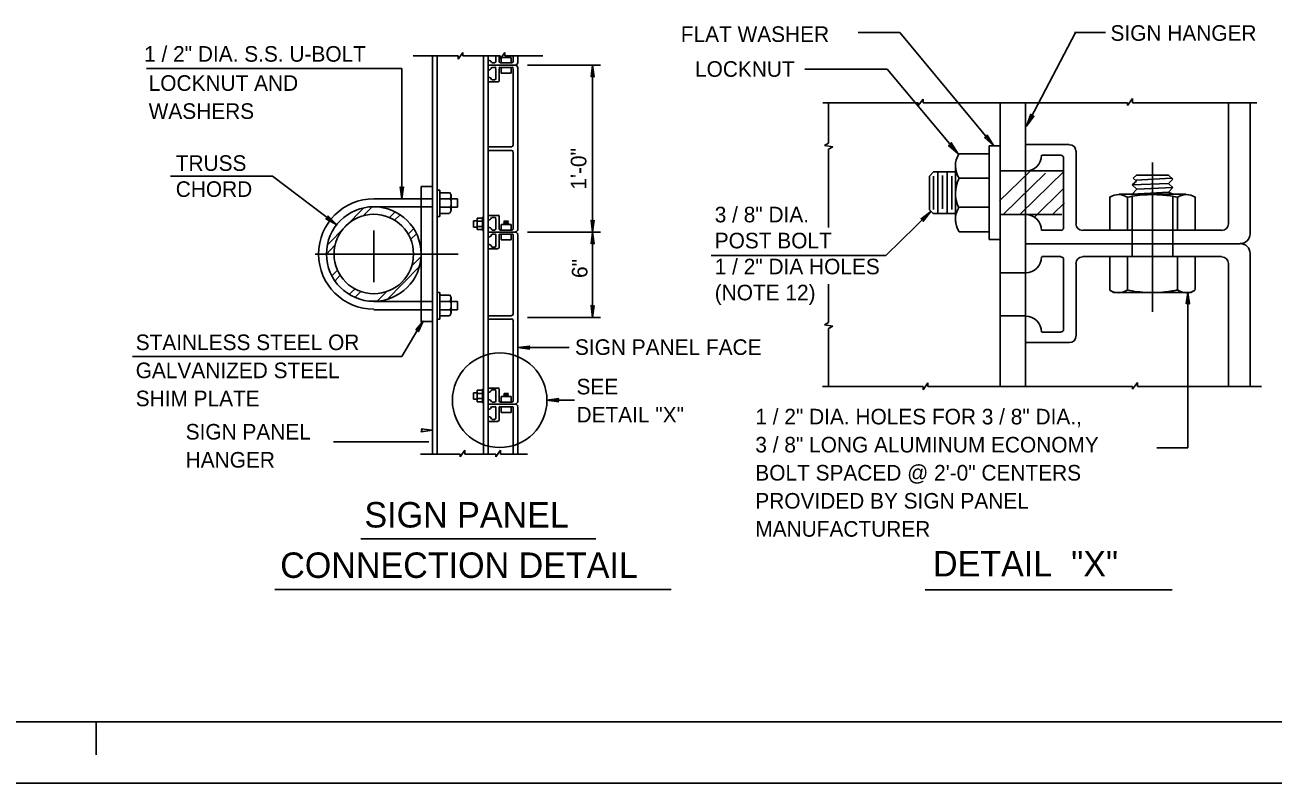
# Model space of a CAD drawing. Extents: x -3 to 26050223, y 0 to 12035012.
# Drawn here: x 33.25 to 53.26, y 0 to 12.15 of the extents above; entities that cross this region are included whole.
import ezdxf

# ---------------------------------------------------------------- set-up
doc = ezdxf.new("R2010")
doc.units = 0
for name, color, linetype in [('1', 7, 'Continuous'), ('2', 7, 'Continuous'), ('39', 7, 'Continuous')]:
    doc.layers.add(name, color=color, linetype=linetype)

msp = doc.modelspace()

# ---------------------------------------------------------------- linework, layer by layer
at = {"layer": '1'}
for p, q in [((46.608, 12.03), (47.275, 12.03)), ((48.783, 10.213), (47.275, 12.03)), ((49.308, 10.53), (50.092, 12.03)), ((50.073, 12.03), (50.573, 12.03)), ((39.475, 11.655), (40.192, 11.655)), ((39.783, 11.655), (39.783, 5.271)), ((39.858, 11.655), (39.858, 5.271)), ((40.192, 11.605), (40.267, 11.713)), ((40.192, 11.605), (40.192, 11.655)), ((40.267, 11.655), (40.267, 11.713)), ((40.267, 11.655), (40.867, 11.655)), ((40.6, 11.655), (40.6, 5.271)), ((40.675, 11.655), (40.675, 10.221)), ((40.8, 11.655), (40.8, 11.563)), ((40.85, 11.655), (40.85, 11.563)), ((40.867, 11.605), (40.942, 11.713)), ((40.867, 11.605), (40.867, 11.655)), ((40.883, 11.63), (40.883, 11.546)), ((40.883, 11.63), (41.042, 11.63)), ((40.942, 11.655), (40.942, 11.713)), ((40.942, 11.655), (41.55, 11.655)), ((41.042, 11.63), (41.042, 11.546)), ((41.075, 11.655), (41.075, 11.563)), ((41.075, 11.655), (41.075, 11.555)), ((41.15, 11.655), (41.15, 11.546)), ((35.2, 11.455), (39.292, 11.455)), ((39.292, 11.455), (39.292, 9.363)), ((40.675, 11.505), (41.108, 11.505)), ((40.675, 11.505), (41.125, 11.505)), ((40.733, 11.546), (40.783, 11.546)), ((40.733, 11.471), (40.783, 11.471)), ((40.8, 11.288), (40.8, 11.455)), ((40.85, 11.255), (40.85, 11.455)), ((40.867, 11.546), (41.058, 11.546)), ((40.867, 11.471), (41.058, 11.471)), ((40.883, 11.38), (40.883, 11.471)), ((41.042, 11.38), (41.042, 11.471)), ((41.075, 11.455), (41.075, 10.305)), ((41.075, 11.455), (41.075, 10.221)), ((41.15, 11.463), (41.15, 8.871)), ((41.308, 11.505), (42.475, 11.505)), ((42.35, 11.505), (42.35, 8.83)), ((45.75, 11.446), (47.075, 11.446)), ((48.208, 10.088), (47.075, 11.446)), ((40.675, 11.238), (40.833, 11.238)), ((40.733, 11.271), (40.783, 11.271)), ((40.883, 11.38), (41.042, 11.38)), ((46.042, 10.905), (47.567, 10.905)), ((46.133, 10.905), (46.133, 10.255)), ((47.567, 10.863), (47.65, 10.963)), ((47.567, 10.863), (47.567, 10.905)), ((47.65, 10.905), (47.65, 10.963)), ((47.65, 10.905), (50.925, 10.905)), ((48.883, 10.905), (48.883, 6.355)), ((49.292, 10.905), (49.292, 6.355)), ((50.925, 10.863), (51.008, 10.971)), ((50.925, 10.863), (50.925, 10.905)), ((51.008, 10.905), (51.008, 10.971)), ((51.008, 10.905), (53, 10.905)), ((52.542, 10.905), (52.542, 8.971)), ((52.892, 10.905), (52.892, 8.805)), ((40.675, 10.221), (40.675, 7.513)), ((46.067, 10.221), (46.133, 10.255)), ((46.067, 10.221), (46.2, 10.196)), ((48.708, 10.213), (48.708, 8.713)), ((48.883, 10.213), (48.708, 10.213)), ((49.292, 10.238), (49.992, 10.238)), ((40.675, 10.196), (41.05, 10.196)), ((40.675, 10.138), (41.05, 10.138)), ((41.075, 10.113), (41.075, 8.88)), ((41.075, 10.021), (41.075, 8.88)), ((46.133, 10.163), (46.2, 10.196)), ((46.133, 10.163), (46.133, 8.905)), ((48.708, 10.088), (48.225, 10.088)), ((49.55, 10.063), (49.858, 10.063)), ((49.9, 10.021), (49.9, 8.905)), ((50.1, 10.13), (50.1, 8.971)), ((48.167, 9.921), (48.167, 8.996)), ((49.895, 9.813), (48.883, 9.813)), ((49.21, 9.125), (49.91, 9.809)), ((51.325, 7.555), (51.325, 9.946)), ((37.217, 9.73), (35.583, 9.73)), ((38.25, 8.946), (37.217, 9.73)), ((47.75, 9.73), (47.817, 9.796)), ((47.75, 9.73), (47.75, 9.188)), ((48.167, 9.796), (47.817, 9.796)), ((47.817, 9.73), (47.817, 9.196)), ((47.883, 9.796), (47.883, 9.13)), ((47.958, 9.738), (47.958, 9.205)), ((48.033, 9.796), (48.033, 9.13)), ((48.108, 9.73), (48.108, 9.196)), ((48.708, 9.696), (48.225, 9.696)), ((48.873, 9.332), (49.359, 9.802)), ((48.94, 9.121), (49.61, 9.777)), ((51, 9.588), (51.067, 9.646)), ((51, 9.588), (51.583, 9.613)), ((51.017, 9.696), (51.067, 9.746)), ((51.067, 9.646), (51.017, 9.696)), ((51.058, 9.663), (51.633, 9.696)), ((51.067, 9.746), (51.583, 9.746)), ((51.65, 9.68), (51.583, 9.746)), ((51.583, 9.613), (51.65, 9.68)), ((51.65, 9.546), (51.583, 9.613)), ((39.6, 9.563), (39.6, 7.388)), ((39.6, 9.563), (39.783, 9.563)), ((39.858, 9.505), (39.9, 9.505)), ((39.9, 9.505), (39.9, 9.08)), ((39.9, 9.463), (40.058, 9.463)), ((40.083, 9.363), (40.083, 9.413)), ((49.433, 9.071), (49.9, 9.53)), ((51.283, 9.438), (50.792, 9.438)), ((51.283, 9.438), (50.8, 9.438)), ((50.8, 9.438), (51.283, 9.438)), ((51.075, 9.521), (51, 9.588)), ((51, 9.438), (51.075, 9.521)), ((51, 9.438), (51.583, 9.471)), ((51, 9.405), (51, 8.438)), ((51.075, 9.521), (51.65, 9.546)), ((51.367, 9.438), (51.85, 9.438)), ((51.85, 9.438), (51.367, 9.438)), ((51.367, 9.438), (51.858, 9.438)), ((51.583, 9.471), (51.65, 9.546)), ((51.65, 9.438), (51.583, 9.471)), ((51.65, 9.405), (51.65, 8.438)), ((38.1, 8.63), (38.675, 9.213)), ((38.675, 9.096), (38.817, 9.238)), ((38.842, 9.363), (39.6, 9.363)), ((38.842, 9.238), (39.6, 9.238)), ((39.6, 9.363), (39.783, 9.363)), ((39.6, 9.238), (39.783, 9.238)), ((39.9, 9.363), (40.067, 9.363)), ((39.9, 9.23), (40.067, 9.23)), ((40.067, 9.363), (40.083, 9.363)), ((40.067, 9.363), (40.083, 9.363)), ((40.067, 9.23), (40.083, 9.23)), ((40.083, 9.363), (40.183, 9.363)), ((40.083, 9.23), (40.083, 9.363)), ((40.083, 9.23), (40.083, 9.18)), ((40.083, 9.23), (40.183, 9.23)), ((40.083, 9.23), (40.083, 9.23)), ((40.183, 9.363), (40.183, 9.23)), ((48.708, 9.23), (48.217, 9.23)), ((49.728, 9.117), (49.918, 9.302)), ((50.642, 9.396), (50.642, 8.863)), ((50.925, 9.396), (50.925, 8.863)), ((51.725, 9.396), (51.725, 8.863)), ((52.008, 9.396), (52.008, 8.863)), ((39.092, 9.063), (39.183, 9.155)), ((39.175, 9.021), (39.258, 9.105)), ((39.858, 9.08), (39.9, 9.08)), ((39.9, 9.13), (40.058, 9.13)), ((40.442, 9.013), (40.442, 8.913)), ((40.5, 9.013), (40.442, 9.013)), ((40.5, 9.055), (40.583, 9.055)), ((40.5, 8.871), (40.5, 9.055)), ((40.5, 9.005), (40.583, 9.005)), ((40.583, 9.071), (40.583, 8.855)), ((40.6, 9.071), (40.583, 9.071)), ((40.675, 9.096), (40.833, 9.096)), ((40.733, 9.063), (40.783, 9.063)), ((40.8, 9.046), (40.8, 8.88)), ((40.85, 9.08), (40.85, 8.88)), ((40.925, 9.005), (40.933, 9.005)), ((40.933, 8.996), (40.925, 9.005)), ((40.933, 9.005), (40.992, 9.005)), ((40.933, 9.005), (41, 9.005)), ((41, 9.005), (40.992, 9.005)), ((40.992, 8.988), (41, 9.005)), ((47.05, 8.455), (47.775, 9.163)), ((47.75, 9.188), (47.808, 9.13)), ((48.167, 9.13), (47.808, 9.13)), ((49.875, 9.113), (48.883, 9.113)), ((38.842, 8.03), (38.842, 8.855)), ((39.392, 8.796), (39.483, 8.888)), ((39.433, 8.713), (39.525, 8.805)), ((40.5, 8.913), (40.442, 8.913)), ((40.5, 8.921), (40.583, 8.921)), ((40.583, 8.871), (40.5, 8.871)), ((40.6, 8.855), (40.583, 8.855)), ((40.675, 8.83), (41.125, 8.83)), ((40.733, 8.863), (40.783, 8.863)), ((40.867, 8.863), (41.058, 8.863)), ((40.875, 8.863), (41.058, 8.863)), ((40.883, 8.955), (40.883, 8.863)), ((40.883, 8.955), (41.042, 8.955)), ((40.925, 8.988), (40.933, 8.996)), ((40.925, 8.988), (40.992, 8.988)), ((40.933, 8.971), (40.925, 8.988)), ((40.925, 8.955), (40.933, 8.971)), ((40.925, 8.955), (40.992, 8.963)), ((40.933, 8.971), (41, 8.98)), ((41, 8.98), (40.992, 8.988)), ((40.992, 8.963), (41, 8.98)), ((41, 8.955), (40.992, 8.963)), ((41.042, 8.955), (41.042, 8.955)), ((41.042, 8.955), (41.042, 8.863)), ((41.308, 8.83), (42.475, 8.83)), ((42.35, 8.83), (42.35, 7.463)), ((48.708, 8.838), (48.225, 8.838)), ((49.55, 8.863), (49.858, 8.863)), ((50.208, 8.863), (52.433, 8.863)), ((38.083, 8.48), (38.217, 8.621)), ((40.733, 8.796), (40.783, 8.796)), ((40.8, 8.605), (40.8, 8.78)), ((40.85, 8.58), (40.85, 8.78)), ((40.867, 8.796), (41.058, 8.796)), ((40.875, 8.796), (41.058, 8.796)), ((40.883, 8.705), (40.883, 8.796)), ((40.883, 8.705), (41.042, 8.705)), ((41.042, 8.705), (41.042, 8.796)), ((41.042, 8.705), (41.042, 8.705)), ((41.075, 8.78), (41.075, 7.513)), ((41.15, 8.788), (41.15, 6.113)), ((48.883, 8.713), (48.708, 8.713)), ((49.292, 8.646), (52.733, 8.646)), ((37.9, 8.48), (40.192, 8.48)), ((39.458, 8.296), (39.6, 8.438)), ((40.675, 8.563), (40.833, 8.563)), ((40.733, 8.588), (40.783, 8.588)), ((47.05, 8.455), (44.25, 8.455)), ((49.55, 8.438), (49.858, 8.438)), ((50.208, 8.438), (52.433, 8.438)), ((50.642, 7.905), (50.642, 8.438)), ((50.925, 7.905), (50.925, 8.438)), ((51.725, 7.905), (51.725, 8.438)), ((52.008, 7.913), (52.008, 8.438)), ((52.892, 6.355), (52.892, 8.496)), ((38.167, 8.13), (38.258, 8.221)), ((39.05, 7.746), (39.575, 8.28)), ((49.9, 7.271), (49.9, 8.396)), ((50.1, 7.171), (50.1, 8.33)), ((52.542, 6.355), (52.542, 8.33)), ((38.217, 8.046), (38.3, 8.138)), ((49.292, 8.18), (48.883, 8.18)), ((38.442, 7.83), (38.533, 7.913)), ((38.533, 7.78), (38.625, 7.871)), ((38.892, 7.721), (39.042, 7.871)), ((39.858, 7.863), (39.9, 7.863)), ((39.9, 7.863), (39.9, 7.438)), ((39.9, 7.821), (40.058, 7.821)), ((46.133, 7.996), (46.133, 7.38)), ((50.65, 7.896), (50.708, 7.863)), ((50.708, 7.863), (50.792, 7.863)), ((51.283, 7.863), (50.792, 7.863)), ((50.8, 7.863), (51.283, 7.863)), ((51.283, 7.863), (50.8, 7.863)), ((51.283, 7.863), (50.8, 7.863)), ((50.8, 7.863), (51.283, 7.863)), ((51.283, 7.863), (51.942, 7.863)), ((51.367, 7.863), (51.85, 7.863)), ((51.85, 7.863), (51.367, 7.863)), ((51.367, 7.863), (51.858, 7.863)), ((51.892, 7.863), (51.892, 5.371)), ((52, 7.896), (51.942, 7.863)), ((38.842, 7.721), (39.6, 7.721)), ((39.6, 7.721), (39.783, 7.721)), ((39.9, 7.721), (40.067, 7.721)), ((40.067, 7.721), (40.083, 7.721)), ((40.067, 7.721), (40.083, 7.721)), ((40.083, 7.721), (40.083, 7.771)), ((40.083, 7.721), (40.183, 7.721)), ((40.083, 7.588), (40.083, 7.721)), ((40.183, 7.721), (40.183, 7.588)), ((38.842, 7.588), (39.6, 7.588)), ((39.6, 7.588), (39.783, 7.588)), ((39.858, 7.438), (39.9, 7.438)), ((39.9, 7.588), (40.067, 7.588)), ((39.9, 7.488), (40.058, 7.488)), ((40.067, 7.588), (40.083, 7.588)), ((40.083, 7.588), (40.083, 7.538)), ((40.083, 7.588), (40.183, 7.588)), ((40.083, 7.588), (40.083, 7.588)), ((40.675, 7.513), (40.675, 5.271)), ((40.675, 7.488), (41.05, 7.488)), ((40.675, 7.438), (41.05, 7.438)), ((41.075, 7.413), (41.075, 6.121)), ((41.308, 7.463), (42.475, 7.463)), ((49.292, 7.488), (48.883, 7.488)), ((39.625, 7.396), (39.292, 6.838)), ((39.6, 7.396), (39.783, 7.396)), ((41.075, 7.388), (41.075, 6.121)), ((46.067, 7.346), (46.133, 7.38)), ((46.067, 7.346), (46.2, 7.321)), ((46.133, 7.288), (46.2, 7.321)), ((46.133, 7.288), (46.133, 6.355)), ((49.55, 7.23), (49.858, 7.23)), ((49.292, 7.063), (49.992, 7.063)), ((34.976, 6.838), (39.292, 6.838)), ((41.15, 6.98), (41.975, 6.98)), ((47.65, 6.305), (47.725, 6.413)), ((47.725, 6.355), (47.725, 6.413)), ((51.008, 6.313), (51.083, 6.421)), ((51.083, 6.355), (51.083, 6.421)), ((40.442, 6.255), (40.442, 6.155)), ((40.5, 6.255), (40.442, 6.255)), ((40.5, 6.296), (40.583, 6.296)), ((40.5, 6.113), (40.5, 6.296)), ((40.5, 6.246), (40.583, 6.246)), ((40.583, 6.313), (40.583, 6.096)), ((40.6, 6.313), (40.583, 6.313)), ((40.675, 6.33), (40.833, 6.33)), ((40.733, 6.305), (40.783, 6.305)), ((40.8, 6.288), (40.8, 6.121)), ((40.85, 6.313), (40.85, 6.121)), ((40.925, 6.238), (40.933, 6.246)), ((40.925, 6.238), (40.992, 6.238)), ((40.933, 6.23), (40.925, 6.238)), ((40.925, 6.221), (40.933, 6.23)), ((40.925, 6.221), (40.992, 6.221)), ((40.933, 6.213), (40.925, 6.221)), ((40.925, 6.196), (40.933, 6.213)), ((40.925, 6.196), (40.992, 6.205)), ((40.933, 6.246), (41, 6.246)), ((40.933, 6.23), (41, 6.23)), ((40.933, 6.213), (41, 6.213)), ((40.992, 6.238), (41, 6.246)), ((41, 6.23), (40.992, 6.238)), ((40.992, 6.221), (41, 6.23)), ((41, 6.213), (40.992, 6.221)), ((40.992, 6.205), (41, 6.213)), ((41, 6.196), (40.992, 6.205)), ((46.033, 6.355), (47.65, 6.355)), ((47.65, 6.305), (47.65, 6.355)), ((47.725, 6.355), (51.008, 6.355)), ((51.008, 6.313), (51.008, 6.355)), ((51.083, 6.355), (53.075, 6.355)), ((40.5, 6.155), (40.442, 6.155)), ((40.5, 6.163), (40.583, 6.163)), ((40.583, 6.113), (40.5, 6.113)), ((40.6, 6.096), (40.583, 6.096)), ((40.675, 6.071), (41.108, 6.071)), ((40.675, 6.071), (41.033, 6.071)), ((40.733, 6.105), (40.783, 6.105)), ((40.733, 6.03), (40.783, 6.03)), ((40.8, 5.846), (40.8, 6.013)), ((40.85, 5.813), (40.85, 6.013)), ((40.867, 6.105), (41.058, 6.105)), ((40.867, 6.03), (41.058, 6.03)), ((40.875, 6.105), (41.058, 6.105)), ((40.875, 6.03), (41.058, 6.03)), ((40.883, 6.196), (40.883, 6.105)), ((40.883, 6.196), (41.042, 6.196)), ((40.883, 5.938), (40.883, 6.03)), ((41.042, 6.196), (41.042, 6.196)), ((41.042, 6.196), (41.042, 6.105)), ((41.042, 5.938), (41.042, 6.03)), ((41.067, 6.071), (41.108, 6.071)), ((41.075, 6.013), (41.075, 5.271)), ((41.15, 6.03), (41.15, 5.271)), ((41.617, 6.138), (42.058, 6.138)), ((40.733, 5.83), (40.783, 5.83)), ((40.883, 5.938), (41.042, 5.938)), ((41.042, 5.938), (41.042, 5.938)), ((40.675, 5.796), (40.833, 5.796)), ((38.194, 5.468), (39.727, 5.468)), ((39.592, 5.271), (40.225, 5.271)), ((40.225, 5.23), (40.3, 5.338)), ((40.225, 5.23), (40.225, 5.271)), ((40.3, 5.271), (40.3, 5.338)), ((40.3, 5.271), (40.8, 5.271)), ((40.8, 5.23), (40.875, 5.338)), ((40.8, 5.23), (40.8, 5.271)), ((40.875, 5.271), (40.875, 5.338)), ((40.875, 5.271), (41.308, 5.271)), ((51.892, 5.371), (51.393, 5.371)), ((3.6, 0.983), (68.183, 0.983)), ((34.392, 0.45), (34.392, 0.983)), ((68.892, 0), (0, 0))]:
    msp.add_line(p, q, dxfattribs=at)
for points in [[(42.325, 11.321), (42.35, 11.505), (42.375, 11.321), (42.35, 11.338)], [(39.317, 9.555), (39.292, 9.363), (39.267, 9.555), (39.292, 9.53)], [(42.375, 9.021), (42.35, 8.83), (42.325, 9.021), (42.35, 8.996)], [(42.325, 8.646), (42.35, 8.83), (42.375, 8.646), (42.35, 8.663)], [(51.867, 7.68), (51.892, 7.863), (51.917, 7.68), (51.892, 7.696)], [(42.375, 7.655), (42.35, 7.463), (42.325, 7.655), (42.35, 7.63)], [(39.517, 7.263), (39.633, 7.405), (39.558, 7.238), (39.55, 7.271)], [(41.342, 6.955), (41.15, 6.98), (41.342, 7.005), (41.317, 6.98)], [(41.808, 6.113), (41.617, 6.138), (41.808, 6.163), (41.783, 6.138)], [(39.6, 5.68), (39.783, 5.655), (39.6, 5.63), (39.617, 5.655)]]:
    msp.add_lwpolyline(points, close=True, dxfattribs=at)
for centre, radius in [((38.842, 8.48), 0.758), ((38.842, 8.48), 0.637), ((40.86, 6.136), 0.758)]:
    msp.add_circle(centre, radius, dxfattribs=at)
for centre, radius, start, end in [((40.783, 11.567), 0.0167, 270, 0), ((40.783, 11.459), 0.0167, 0, 90), ((40.867, 11.567), 0.0167, 180, 270), ((40.867, 11.459), 0.0167, 90, 180), ((41.058, 11.567), 0.0167, 270, 0), ((41.058, 11.459), 0.0167, 0, 90), ((41.108, 11.55), 0.0417, 270, 0), ((41.108, 11.467), 0.0417, 0, 90), ((40.783, 11.292), 0.0167, 270, 0), ((40.833, 11.259), 0.0167, 270, 0), ((41.05, 10.225), 0.025, 270, 0), ((49.993, 10.127), 0.106, 0, 90), ((41.05, 10.117), 0.025, 0, 90), ((48.533, 9.893), 0.366, 148.1341, 212.833), ((49.292, 10.063), 0.255, 270, 0), ((49.858, 10.021), 0.0425, 0, 90), ((48.695, 9.452), 0.528, 152.7531, 205.2008), ((40.002, 9.414), 0.0782, 323.3824, 42.9751), ((40.002, 9.414), 0.0782, 323.3824, 2.4418), ((50.779, 9.185), 0.248, 88.3734, 123.6847), ((50.779, 9.185), 0.248, 55.6468, 86.7461), ((51.325, 7.494), 1.939, 92.3004, 102.018), ((51.325, 7.494), 1.939, 78.0034, 92.1244), ((51.325, 7.494), 1.939, 77.982, 87.6996), ((51.87, 9.185), 0.248, 56.0836, 124.6657), ((51.87, 9.185), 0.248, 93.2539, 124.3532), ((38.842, 8.48), 0.885, 90, 270), ((40.002, 9.187), 0.0782, 357.5582, 36.6176), ((39.942, 9.3), 0.142, 331.9275, 28.0725), ((48.533, 9.034), 0.366, 148.1341, 212.833), ((40.002, 9.187), 0.0782, 317.0249, 356.8212), ((40.783, 9.05), 0.0167, 0, 90), ((40.833, 9.084), 0.0167, 0, 90), ((49.292, 8.859), 0.255, 0, 90), ((40.783, 8.884), 0.0167, 270, 0), ((40.867, 8.884), 0.0167, 180, 270), ((41.058, 8.884), 0.0167, 270, 0), ((41.108, 8.875), 0.0417, 270, 0), ((41.108, 8.792), 0.0417, 0, 90), ((49.858, 8.902), 0.0425, 270, 0), ((50.205, 8.965), 0.106, 180, 270), ((52.437, 8.965), 0.106, 270, 0), ((40.783, 8.784), 0.0167, 0, 90), ((40.783, 8.609), 0.0167, 270, 0), ((40.867, 8.784), 0.0167, 90, 180), ((41.058, 8.784), 0.0167, 0, 90), ((52.734, 8.803), 0.156, 270, 0), ((52.734, 8.491), 0.156, 0, 90), ((40.833, 8.584), 0.0167, 270, 0), ((49.292, 8.434), 0.255, 270, 0), ((49.858, 8.392), 0.0425, 0, 90), ((50.205, 8.328), 0.106, 90, 180), ((52.437, 8.328), 0.106, 0, 90), ((40.002, 7.772), 0.0782, 323.3824, 42.9751), ((50.779, 8.108), 0.248, 235.1501, 271.6266), ((50.779, 8.108), 0.248, 273.2539, 304.3532), ((51.325, 9.8), 1.939, 257.982, 267.6996), ((51.325, 9.8), 1.939, 267.8756, 281.9966), ((51.325, 9.8), 1.939, 272.3004, 282.018), ((51.87, 8.108), 0.248, 235.3343, 304.8499), ((51.87, 8.108), 0.248, 235.6468, 266.7461), ((40.002, 7.772), 0.0782, 323.3824, 2.4418), ((39.942, 7.659), 0.142, 331.9275, 28.0725), ((40.002, 7.545), 0.0782, 317.0249, 356.8212), ((40.002, 7.545), 0.0782, 357.5582, 36.6176), ((41.05, 7.517), 0.025, 270, 0), ((41.05, 7.417), 0.025, 0, 90), ((49.292, 7.23), 0.255, 0, 90), ((49.858, 7.273), 0.0425, 270, 0), ((49.993, 7.166), 0.106, 270, 0), ((40.783, 6.292), 0.0167, 0, 90), ((40.833, 6.317), 0.0167, 0, 90), ((40.783, 6.125), 0.0167, 270, 0), ((40.783, 6.017), 0.0167, 0, 90), ((40.867, 6.125), 0.0167, 180, 270), ((40.867, 6.017), 0.0167, 90, 180), ((41.058, 6.125), 0.0167, 270, 0), ((41.058, 6.017), 0.0167, 0.0016, 90), ((41.108, 6.117), 0.0417, 270, 0), ((41.108, 6.034), 0.0417, 0, 90), ((40.783, 5.85), 0.0167, 270, 0), ((40.833, 5.817), 0.0167, 270, 0)]:
    msp.add_arc(centre, radius, start, end, dxfattribs=at)
for centre, start_param, end_param in [((40.676, 11.545), 0.125397, 1.570796), ((40.676, 11.474), 4.712389, 6.310571), ((40.676, 11.273), 0.044678, 1.570796), ((40.676, 9.068), 4.712389, 6.283185), ((40.676, 8.868), 6.271027, 7.853982), ((40.676, 8.797), 4.712389, 6.369487), ((40.676, 8.596), 6.190489, 7.853982), ((40.676, 6.306), 4.712389, 6.283185), ((40.676, 6.105), 0.085967, 1.570796), ((40.676, 6.034), 4.712389, 6.283185), ((40.676, 5.833), 0, 1.570796)]:
    msp.add_ellipse(centre, major_axis=(0.0546, 0), ratio=0.777881, start_param=start_param, end_param=end_param, dxfattribs=at)
at = {"layer": '2'}
for p, q in [((38.633, 3.913), (42.4, 3.913)), ((37.258, 3.105), (43.608, 3.105)), ((47.682, 3.095), (51.64, 3.095))]:
    msp.add_line(p, q, dxfattribs=at)
at = {"layer": '39'}
for points in [[(49.392, 10.688), (49.425, 10.688), (49.308, 10.53), (49.375, 10.721)], [(48.092, 10.23), (48.1, 10.263), (48.208, 10.088), (48.058, 10.221)], [(48.667, 10.355), (48.675, 10.388), (48.783, 10.213), (48.633, 10.346)], [(38.108, 9.055), (38.108, 9.088), (38.25, 8.946), (38.075, 9.046)], [(47.642, 9.038), (47.617, 9.046), (47.775, 9.163), (47.65, 9.005)]]:
    msp.add_lwpolyline(points, close=True, dxfattribs=at)

# ---------------------------------------------------------------- texts
at = {"layer": '2'}
for s, height, p in [('FLAT WASHER', 0.25, (43.764, 11.88)), ('SIGN HANGER', 0.25, (50.653, 11.898)), (' 1 / 2" DIA. S.S. U-BOLT', 0.25, (35.067, 11.563)), ('LOCKNUT', 0.25, (43.992, 11.321)), ('LOCKNUT AND', 0.25, (35.233, 11.096)), ('WASHERS', 0.25, (35.233, 10.646)), ('TRUSS', 0.25, (35.667, 9.813)), ('CHORD', 0.25, (35.667, 9.396)), ('3 / 8" DIA. ', 0.25, (44.308, 8.988)), ('POST BOLT', 0.25, (44.308, 8.571)), ('1 / 2" DIA HOLES ', 0.25, (44.308, 8.155)), ('(NOTE 12)', 0.25, (44.308, 7.738)), ('STAINLESS STEEL OR', 0.25, (35.025, 6.94)), ('SIGN PANEL FACE', 0.25, (42.067, 6.863)), ('GALVANIZED STEEL', 0.25, (35.025, 6.49)), ('SEE', 0.25, (42.092, 6.23)), ('SHIM PLATE', 0.25, (35.025, 6.04)), ('DETAIL "X"', 0.25, (42.092, 5.78)), ('1 / 2" DIA. HOLES FOR 3 / 8" DIA., ', 0.25, (44.959, 5.749)), ('SIGN PANEL', 0.25, (35.826, 5.506)), ('3 / 8" LONG ALUMINUM ECONOMY', 0.25, (44.959, 5.299)), ('HANGER', 0.25, (35.826, 5.056)), ('BOLT SPACED @ 2\'-0" CENTERS', 0.25, (44.959, 4.849)), ('PROVIDED BY SIGN PANEL ', 0.25, (44.959, 4.399)), ('SIGN PANEL ', 0.40835, (38.692, 4.096)), ('MANUFACTURER ', 0.25, (44.959, 3.949)), ('CONNECTION DETAIL ', 0.40835, (37.342, 3.288)), ('DETAIL  "X"', 0.40835, (47.807, 3.312))]:
    msp.add_text(s, height=height, dxfattribs=at).set_placement(p)
for s, p in [('1\'-0"', (42.25, 9.513)), ('6"', (42.267, 8.096))]:
    msp.add_text(s, height=0.25, rotation=90, dxfattribs=at).set_placement(p)

doc.saveas('drawing.dxf')
